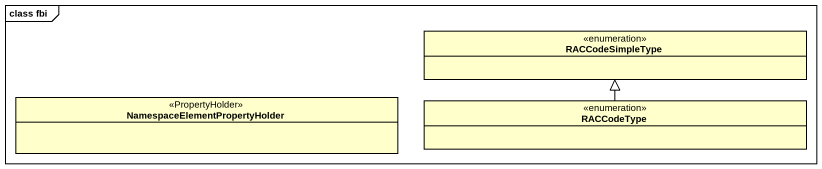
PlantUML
@startuml
mainframe class fbi
hide circle
hide empty members
enum RACCodeSimpleType
class "NamespaceElementPropertyHolder" as NamespaceElementPropertyHold <<PropertyHolder>>
enum RACCodeType
RACCodeType -up-|> RACCodeSimpleType
@enduml
